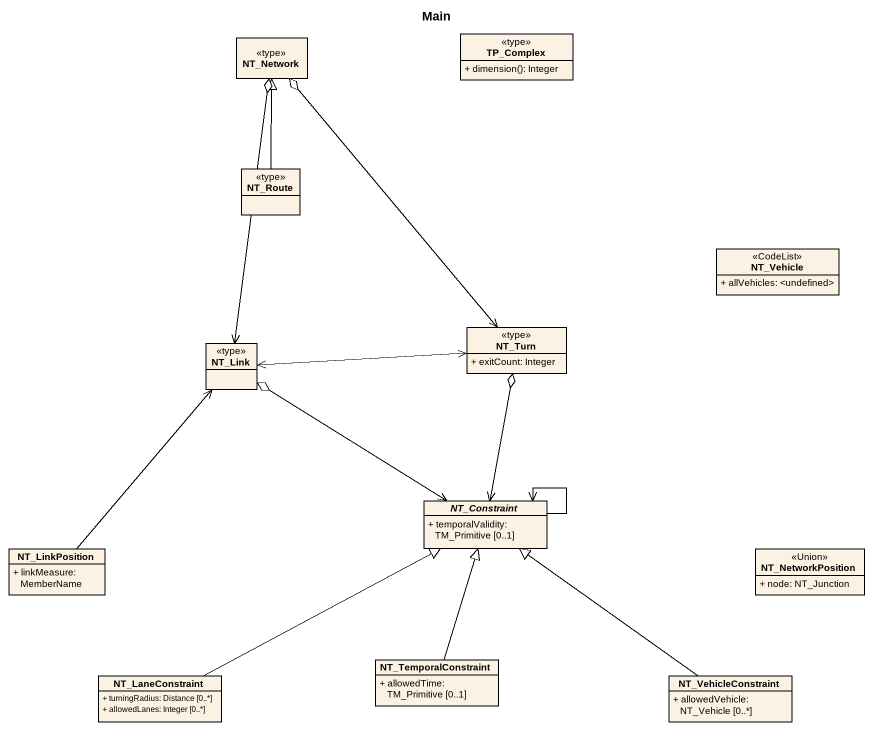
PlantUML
@startuml
title Main
hide circle
hide empty members
skinparam classAttributeIconSize 0
class NT_Network <<type>>
class TP_Complex <<type>> {
  + dimension(): Integer
}
class NT_Route <<type>>
class NT_Vehicle <<CodeList>> {
  + allVehicles: <undefined>
}
class NT_Turn <<type>> {
  + exitCount: Integer
}
class NT_Link <<type>>
abstract class NT_Constraint {
  + temporalValidity: TM_Primitive [0..1]
}
class NT_LinkPosition {
  + linkMeasure: MemberName
}
class NT_NetworkPosition <<Union>> {
  + node: NT_Junction
}
class NT_LaneConstraint {
  + turningRadius: Distance [0..*]
  + allowedLanes: Integer [0..*]
}
class NT_TemporalConstraint {
  + allowedTime: TM_Primitive [0..1]
}
class NT_VehicleConstraint {
  + allowedVehicle: NT_Vehicle [0..*]
}
NT_Route -up-|> NT_Network
NT_Turn <-up-o NT_Network
NT_Turn <-left-> NT_Link
NT_Turn <-left-> NT_Link
NT_Turn o--> NT_Constraint
NT_Link <-up-o NT_Network
NT_Constraint <-up-o NT_Link
NT_Constraint --> NT_Constraint
NT_LinkPosition -up-> NT_Link
NT_LaneConstraint -right-|> NT_Constraint
NT_TemporalConstraint -up-|> NT_Constraint
NT_VehicleConstraint -up-|> NT_Constraint
@enduml
